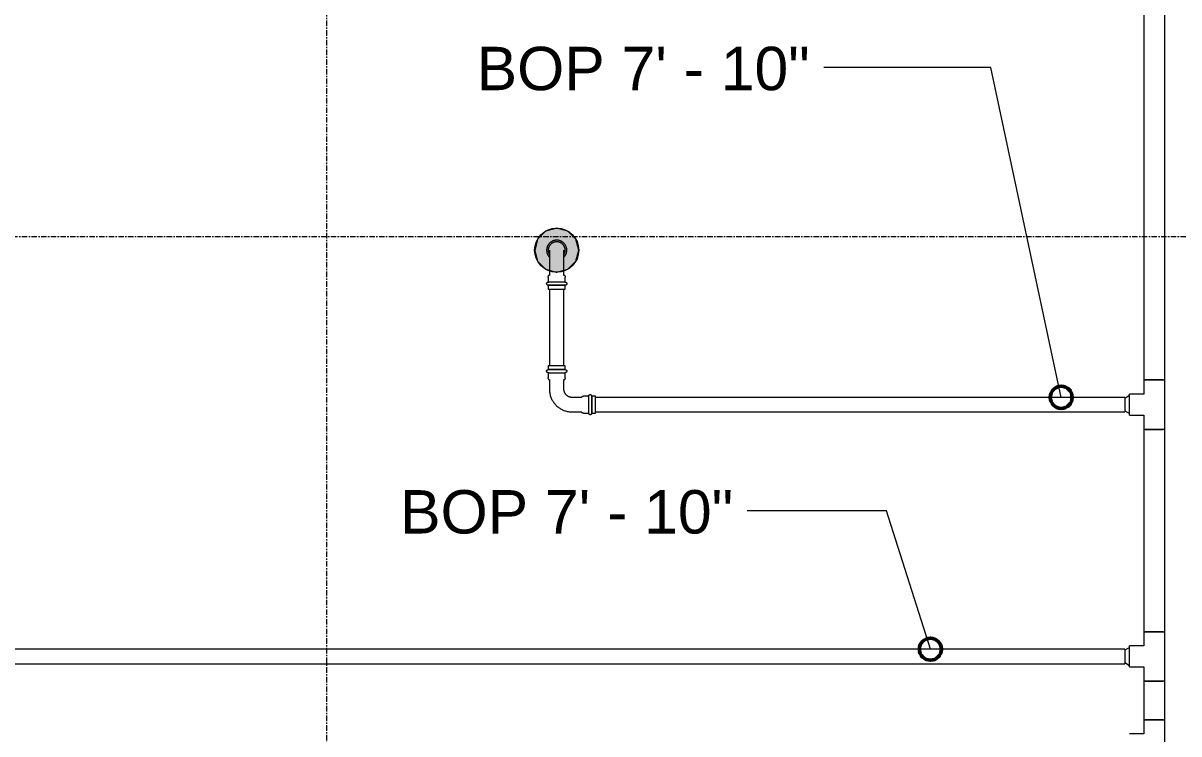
# Model space of a CAD drawing. Header units: inches. Extents: x -3679 to 241, y -496 to 1784.
# Drawn here: x -2697.5 to -2592.8, y 154 to 218.4 of the extents above; entities that cross this region are included whole.
import ezdxf

# ---------------------------------------------------------------- set-up
doc = ezdxf.new("R2010")
doc.units = ezdxf.units.IN
doc.header["$MEASUREMENT"] = 0
doc.linetypes.add('Grid Line', pattern=[0.875, 0.5, -0.125, 0.125, -0.125])
for name, color, linetype, lineweight in [('A-ANNO-NOTE', 250, 'Continuous', 9), ('G-ANNO-DIMS', 251, 'Continuous', 9), ('P-PIPE', 1, 'Continuous', 9), ('S-GRID', 8, 'Continuous', 9)]:
    doc.layers.add(name, color=color, linetype=linetype, lineweight=lineweight)
doc.styles.add('Arial', font='arial.ttf', dxfattribs={"height": 3.934132})

# ---------------------------------------------------------------- blocks, each defined once
blk = doc.blocks.new('Victaulic-VicPress316-Elbow 90-45deg Style P568_P571 - Standard-V2-SECOND LEVEL')
at = {"layer": 'P-PIPE'}
for p, q in [((-3203.7, 731.1), (-3203.7, 730.2)), ((-3202.39, 730.21), (-3202.39, 731.1)), ((-3203.81, 730.05), (-3203.81, 729.6)), ((-3202.28, 729.6), (-3202.28, 730.05)), ((-3203.05, 729.6), (-3203.81, 729.6)), ((-3203.81, 729.31), (-3203.81, 728.97)), ((-3203.05, 729.31), (-3203.81, 729.31)), ((-3202.28, 729.6), (-3203.05, 729.6)), ((-3202.28, 729.31), (-3203.05, 729.31)), ((-3202.28, 728.97), (-3202.28, 729.31)), ((-3203.81, 728.97), (-3203.05, 728.97)), ((-3203.05, 728.97), (-3202.28, 728.97))]:
    blk.add_line(p, q, dxfattribs=at)
at = {"layer": 'P-PIPE', "flags": 128}
for points in [[(-3203.05, 733.4), (-3203.08, 733.4), (-3203.12, 733.4), (-3203.16, 733.4), (-3203.19, 733.39), (-3203.23, 733.38), (-3203.26, 733.38), (-3203.3, 733.37), (-3203.33, 733.36), (-3203.37, 733.34), (-3203.4, 733.33), (-3203.43, 733.32), (-3203.47, 733.3), (-3203.5, 733.28), (-3203.53, 733.26), (-3203.56, 733.24), (-3203.59, 733.22), (-3203.62, 733.2), (-3203.65, 733.18), (-3203.67, 733.15), (-3203.7, 733.13), (-3203.73, 733.1), (-3203.75, 733.07), (-3203.77, 733.04), (-3203.79, 733.01), (-3203.81, 732.98), (-3203.83, 732.95), (-3203.85, 732.92), (-3203.87, 732.89), (-3203.88, 732.85), (-3203.9, 732.82), (-3203.91, 732.79), (-3203.92, 732.75), (-3203.93, 732.72), (-3203.94, 732.68), (-3203.94, 732.65), (-3203.95, 732.61), (-3203.95, 732.57), (-3203.96, 732.54), (-3203.96, 732.5), (-3203.96, 732.46), (-3203.96, 732.43), (-3203.95, 732.39), (-3203.95, 732.35), (-3203.94, 732.32), (-3203.93, 732.28), (-3203.93, 732.25), (-3203.91, 732.21), (-3203.9, 732.18), (-3203.89, 732.14), (-3203.88, 732.11), (-3203.86, 732.08), (-3203.84, 732.05), (-3203.82, 732.01), (-3203.8, 731.98), (-3203.78, 731.95), (-3203.76, 731.92), (-3203.74, 731.9), (-3203.71, 731.87)], [(-3203.05, 733.26), (-3203.08, 733.26), (-3203.11, 733.25), (-3203.14, 733.25), (-3203.17, 733.25), (-3203.2, 733.24), (-3203.23, 733.23), (-3203.26, 733.23), (-3203.29, 733.22), (-3203.32, 733.21), (-3203.34, 733.2), (-3203.37, 733.18), (-3203.4, 733.17), (-3203.43, 733.16), (-3203.45, 733.14), (-3203.48, 733.12), (-3203.5, 733.1), (-3203.53, 733.09), (-3203.55, 733.07), (-3203.57, 733.05), (-3203.6, 733.02), (-3203.62, 733), (-3203.64, 732.98), (-3203.66, 732.95), (-3203.67, 732.93), (-3203.69, 732.9), (-3203.71, 732.88), (-3203.72, 732.85), (-3203.74, 732.82), (-3203.75, 732.8), (-3203.76, 732.77), (-3203.77, 732.74), (-3203.78, 732.71), (-3203.79, 732.68), (-3203.8, 732.65), (-3203.8, 732.62), (-3203.81, 732.59), (-3203.81, 732.56), (-3203.81, 732.53), (-3203.81, 732.5), (-3203.81, 732.47), (-3203.81, 732.44), (-3203.81, 732.41), (-3203.8, 732.38), (-3203.8, 732.35), (-3203.79, 732.32), (-3203.78, 732.29), (-3203.78, 732.26), (-3203.77, 732.23), (-3203.76, 732.2), (-3203.74, 732.17), (-3203.73, 732.14), (-3203.72, 732.12), (-3203.7, 732.1)], [(-3202.39, 731.86), (-3202.37, 731.88), (-3202.34, 731.91), (-3202.32, 731.94), (-3202.3, 731.97), (-3202.28, 732), (-3202.26, 732.03), (-3202.24, 732.06), (-3202.23, 732.09), (-3202.21, 732.13), (-3202.2, 732.16), (-3202.18, 732.19), (-3202.17, 732.23), (-3202.16, 732.26), (-3202.15, 732.3), (-3202.15, 732.33), (-3202.14, 732.37), (-3202.14, 732.41), (-3202.14, 732.44), (-3202.13, 732.48), (-3202.13, 732.52), (-3202.14, 732.55), (-3202.14, 732.59), (-3202.14, 732.63), (-3202.15, 732.66), (-3202.16, 732.7), (-3202.17, 732.73), (-3202.18, 732.77), (-3202.19, 732.8), (-3202.2, 732.84), (-3202.22, 732.87), (-3202.23, 732.9), (-3202.25, 732.93), (-3202.27, 732.97), (-3202.29, 733), (-3202.31, 733.03), (-3202.33, 733.06), (-3202.35, 733.08), (-3202.38, 733.11), (-3202.4, 733.14), (-3202.43, 733.16), (-3202.46, 733.19), (-3202.49, 733.21), (-3202.51, 733.23), (-3202.55, 733.25), (-3202.58, 733.27), (-3202.61, 733.29), (-3202.64, 733.31), (-3202.67, 733.32), (-3202.71, 733.34), (-3202.74, 733.35), (-3202.78, 733.36), (-3202.81, 733.37), (-3202.85, 733.38), (-3202.88, 733.39), (-3202.92, 733.39), (-3202.95, 733.4), (-3202.99, 733.4), (-3203.03, 733.4), (-3203.05, 733.4)], [(-3202.39, 732.1), (-3202.37, 732.13), (-3202.36, 732.16), (-3202.34, 732.18), (-3202.33, 732.21), (-3202.32, 732.24), (-3202.31, 732.27), (-3202.3, 732.3), (-3202.3, 732.33), (-3202.29, 732.36), (-3202.29, 732.39), (-3202.28, 732.42), (-3202.28, 732.45), (-3202.28, 732.48), (-3202.28, 732.51), (-3202.28, 732.54), (-3202.28, 732.57), (-3202.29, 732.6), (-3202.29, 732.63), (-3202.3, 732.66), (-3202.31, 732.69), (-3202.32, 732.72), (-3202.33, 732.75), (-3202.34, 732.78), (-3202.35, 732.81), (-3202.36, 732.84), (-3202.38, 732.86), (-3202.39, 732.89), (-3202.41, 732.92), (-3202.43, 732.94), (-3202.44, 732.97), (-3202.46, 732.99), (-3202.48, 733.01), (-3202.51, 733.03), (-3202.53, 733.06), (-3202.55, 733.08), (-3202.58, 733.09), (-3202.6, 733.11), (-3202.62, 733.13), (-3202.65, 733.15), (-3202.68, 733.16), (-3202.7, 733.18), (-3202.73, 733.19), (-3202.76, 733.2), (-3202.79, 733.21), (-3202.82, 733.22), (-3202.85, 733.23), (-3202.88, 733.24), (-3202.91, 733.24), (-3202.94, 733.25), (-3202.97, 733.25), (-3203, 733.26), (-3203.03, 733.26), (-3203.05, 733.26)], [(-3203.7, 732.49), (-3203.7, 732.49), (-3203.7, 732.49), (-3203.7, 732.48), (-3203.7, 732.47), (-3203.7, 732.46), (-3203.7, 732.45), (-3203.7, 732.44), (-3203.7, 732.42), (-3203.7, 732.4), (-3203.7, 732.38), (-3203.7, 732.36), (-3203.7, 732.33), (-3203.7, 732.31), (-3203.7, 732.28), (-3203.7, 732.25), (-3203.7, 732.21), (-3203.7, 732.18), (-3203.7, 732.14), (-3203.7, 732.11), (-3203.7, 732.07), (-3203.7, 732.03), (-3203.7, 731.98), (-3203.7, 731.94), (-3203.7, 731.9), (-3203.7, 731.85), (-3203.7, 731.8), (-3203.7, 731.75), (-3203.7, 731.7), (-3203.7, 731.65), (-3203.7, 731.6), (-3203.7, 731.55), (-3203.7, 731.5), (-3203.7, 731.44), (-3203.7, 731.39), (-3203.7, 731.33), (-3203.7, 731.28), (-3203.7, 731.22), (-3203.7, 731.17), (-3203.7, 731.11), (-3203.7, 731.1)], [(-3202.39, 731.1), (-3202.39, 731.15), (-3202.39, 731.21), (-3202.39, 731.26), (-3202.39, 731.32), (-3202.39, 731.37), (-3202.39, 731.43), (-3202.39, 731.48), (-3202.39, 731.54), (-3202.39, 731.59), (-3202.39, 731.64), (-3202.39, 731.69), (-3202.39, 731.74), (-3202.39, 731.79), (-3202.39, 731.84), (-3202.39, 731.88), (-3202.39, 731.93), (-3202.39, 731.97), (-3202.39, 732.02), (-3202.39, 732.06), (-3202.39, 732.1), (-3202.39, 732.13), (-3202.39, 732.17), (-3202.39, 732.21), (-3202.39, 732.24), (-3202.39, 732.27), (-3202.39, 732.3), (-3202.39, 732.33), (-3202.39, 732.35), (-3202.39, 732.37), (-3202.39, 732.4), (-3202.39, 732.41), (-3202.39, 732.43), (-3202.39, 732.45), (-3202.39, 732.46), (-3202.39, 732.47), (-3202.39, 732.48), (-3202.39, 732.48), (-3202.39, 732.49), (-3202.39, 732.49), (-3202.39, 732.49)], [(-3203.81, 730.05), (-3203.81, 730.06), (-3203.81, 730.07), (-3203.81, 730.08), (-3203.81, 730.09), (-3203.81, 730.11), (-3203.8, 730.12), (-3203.8, 730.13), (-3203.8, 730.14), (-3203.8, 730.15), (-3203.79, 730.16), (-3203.79, 730.17), (-3203.78, 730.18), (-3203.78, 730.19), (-3203.77, 730.2), (-3203.76, 730.2), (-3203.76, 730.21), (-3203.75, 730.22), (-3203.74, 730.23), (-3203.74, 730.24), (-3203.73, 730.25), (-3203.72, 730.25), (-3203.71, 730.26), (-3203.71, 730.27), (-3203.7, 730.27)], [(-3202.39, 730.27), (-3202.38, 730.26), (-3202.37, 730.26), (-3202.36, 730.25), (-3202.36, 730.24), (-3202.35, 730.23), (-3202.34, 730.22), (-3202.33, 730.22), (-3202.33, 730.21), (-3202.32, 730.2), (-3202.32, 730.19), (-3202.31, 730.18), (-3202.31, 730.17), (-3202.3, 730.16), (-3202.3, 730.15), (-3202.29, 730.14), (-3202.29, 730.13), (-3202.29, 730.12), (-3202.29, 730.11), (-3202.28, 730.1), (-3202.28, 730.09), (-3202.28, 730.07), (-3202.28, 730.06), (-3202.28, 730.05), (-3202.28, 730.05)], [(-3203.81, 729.31), (-3203.82, 729.31), (-3203.82, 729.31), (-3203.83, 729.31), (-3203.84, 729.31), (-3203.84, 729.31), (-3203.85, 729.31), (-3203.85, 729.31), (-3203.86, 729.32), (-3203.86, 729.32), (-3203.87, 729.32), (-3203.87, 729.32), (-3203.88, 729.32), (-3203.88, 729.33), (-3203.89, 729.33), (-3203.89, 729.33), (-3203.9, 729.34), (-3203.9, 729.34), (-3203.91, 729.34), (-3203.91, 729.35), (-3203.92, 729.35), (-3203.92, 729.36), (-3203.92, 729.36), (-3203.93, 729.37), (-3203.93, 729.37), (-3203.93, 729.38), (-3203.94, 729.38), (-3203.94, 729.39), (-3203.94, 729.39), (-3203.95, 729.4), (-3203.95, 729.4), (-3203.95, 729.41), (-3203.95, 729.41), (-3203.95, 729.42), (-3203.95, 729.42), (-3203.96, 729.43), (-3203.96, 729.44), (-3203.96, 729.44), (-3203.96, 729.45), (-3203.96, 729.45), (-3203.96, 729.46), (-3203.96, 729.46), (-3203.96, 729.47), (-3203.96, 729.48), (-3203.96, 729.48), (-3203.95, 729.49), (-3203.95, 729.49), (-3203.95, 729.5), (-3203.95, 729.5), (-3203.95, 729.51), (-3203.94, 729.51), (-3203.94, 729.52), (-3203.94, 729.52), (-3203.94, 729.53), (-3203.93, 729.53), (-3203.93, 729.54), (-3203.93, 729.54), (-3203.92, 729.55), (-3203.92, 729.55), (-3203.92, 729.56), (-3203.91, 729.56), (-3203.91, 729.57), (-3203.9, 729.57), (-3203.9, 729.57), (-3203.89, 729.58), (-3203.89, 729.58), (-3203.88, 729.58), (-3203.88, 729.58), (-3203.87, 729.59), (-3203.87, 729.59), (-3203.86, 729.59), (-3203.86, 729.59), (-3203.85, 729.59), (-3203.84, 729.6), (-3203.84, 729.6), (-3203.83, 729.6), (-3203.83, 729.6), (-3203.82, 729.6), (-3203.82, 729.6), (-3203.81, 729.6)], [(-3203.05, 729.6), (-3203.08, 729.6), (-3203.11, 729.6), (-3203.14, 729.6), (-3203.17, 729.6), (-3203.2, 729.6), (-3203.23, 729.6), (-3203.26, 729.6), (-3203.29, 729.6), (-3203.32, 729.6), (-3203.34, 729.6), (-3203.37, 729.6), (-3203.4, 729.6), (-3203.43, 729.6), (-3203.45, 729.6), (-3203.48, 729.6), (-3203.5, 729.6), (-3203.53, 729.6), (-3203.55, 729.6), (-3203.57, 729.6), (-3203.6, 729.6), (-3203.62, 729.6), (-3203.64, 729.6), (-3203.66, 729.6), (-3203.67, 729.6), (-3203.69, 729.6), (-3203.71, 729.6), (-3203.72, 729.6), (-3203.74, 729.6), (-3203.75, 729.6), (-3203.76, 729.6), (-3203.77, 729.6), (-3203.78, 729.6), (-3203.79, 729.6), (-3203.8, 729.6), (-3203.8, 729.6), (-3203.81, 729.6), (-3203.81, 729.6), (-3203.81, 729.6), (-3203.81, 729.6), (-3203.81, 729.6)], [(-3203.81, 729.6), (-3203.81, 729.6), (-3203.81, 729.6), (-3203.81, 729.6), (-3203.8, 729.6), (-3203.8, 729.6), (-3203.79, 729.6), (-3203.78, 729.6), (-3203.77, 729.6)], [(-3203.77, 729.31), (-3203.78, 729.31), (-3203.79, 729.31), (-3203.8, 729.31), (-3203.8, 729.31), (-3203.81, 729.31), (-3203.81, 729.31), (-3203.81, 729.31), (-3203.81, 729.31), (-3203.81, 729.31)], [(-3203.81, 729.31), (-3203.81, 729.31), (-3203.81, 729.31), (-3203.81, 729.31), (-3203.8, 729.31), (-3203.8, 729.31), (-3203.79, 729.31), (-3203.78, 729.31), (-3203.77, 729.31), (-3203.76, 729.31), (-3203.75, 729.31), (-3203.74, 729.31), (-3203.73, 729.31), (-3203.71, 729.31), (-3203.7, 729.31), (-3203.68, 729.31), (-3203.66, 729.31), (-3203.64, 729.31), (-3203.62, 729.31), (-3203.6, 729.31), (-3203.58, 729.31), (-3203.56, 729.31), (-3203.53, 729.31), (-3203.51, 729.31), (-3203.49, 729.31), (-3203.46, 729.31), (-3203.43, 729.31), (-3203.41, 729.31), (-3203.38, 729.31), (-3203.35, 729.31), (-3203.32, 729.31), (-3203.29, 729.31), (-3203.27, 729.31), (-3203.24, 729.31), (-3203.21, 729.31), (-3203.18, 729.31), (-3203.15, 729.31), (-3203.12, 729.31), (-3203.08, 729.31), (-3203.05, 729.31), (-3203.05, 729.31)], [(-3202.28, 729.6), (-3202.28, 729.6), (-3202.28, 729.6), (-3202.29, 729.6), (-3202.29, 729.6), (-3202.29, 729.6), (-3202.3, 729.6), (-3202.31, 729.6), (-3202.32, 729.6), (-3202.33, 729.6), (-3202.34, 729.6), (-3202.35, 729.6), (-3202.37, 729.6), (-3202.38, 729.6), (-3202.4, 729.6), (-3202.41, 729.6), (-3202.43, 729.6), (-3202.45, 729.6), (-3202.47, 729.6), (-3202.49, 729.6), (-3202.51, 729.6), (-3202.53, 729.6), (-3202.56, 729.6), (-3202.58, 729.6), (-3202.61, 729.6), (-3202.63, 729.6), (-3202.66, 729.6), (-3202.68, 729.6), (-3202.71, 729.6), (-3202.74, 729.6), (-3202.77, 729.6), (-3202.8, 729.6), (-3202.83, 729.6), (-3202.86, 729.6), (-3202.89, 729.6), (-3202.92, 729.6), (-3202.95, 729.6), (-3202.98, 729.6), (-3203.01, 729.6), (-3203.04, 729.6), (-3203.05, 729.6)], [(-3203.05, 729.31), (-3203.02, 729.31), (-3202.98, 729.31), (-3202.95, 729.31), (-3202.92, 729.31), (-3202.89, 729.31), (-3202.86, 729.31), (-3202.83, 729.31), (-3202.8, 729.31), (-3202.78, 729.31), (-3202.75, 729.31), (-3202.72, 729.31), (-3202.69, 729.31), (-3202.67, 729.31), (-3202.64, 729.31), (-3202.61, 729.31), (-3202.59, 729.31), (-3202.56, 729.31), (-3202.54, 729.31), (-3202.52, 729.31), (-3202.5, 729.31), (-3202.48, 729.31), (-3202.46, 729.31), (-3202.44, 729.31), (-3202.42, 729.31), (-3202.4, 729.31), (-3202.39, 729.31), (-3202.37, 729.31), (-3202.36, 729.31), (-3202.34, 729.31), (-3202.33, 729.31), (-3202.32, 729.31), (-3202.31, 729.31), (-3202.3, 729.31), (-3202.3, 729.31), (-3202.29, 729.31), (-3202.29, 729.31), (-3202.28, 729.31), (-3202.28, 729.31), (-3202.28, 729.31), (-3202.28, 729.31)], [(-3202.32, 729.6), (-3202.31, 729.6), (-3202.3, 729.6), (-3202.3, 729.6), (-3202.29, 729.6), (-3202.29, 729.6), (-3202.28, 729.6), (-3202.28, 729.6), (-3202.28, 729.6), (-3202.28, 729.6)], [(-3202.28, 729.31), (-3202.28, 729.31), (-3202.28, 729.31), (-3202.29, 729.31), (-3202.29, 729.31), (-3202.29, 729.31), (-3202.3, 729.31), (-3202.31, 729.31), (-3202.32, 729.31)], [(-3202.28, 729.6), (-3202.27, 729.6), (-3202.27, 729.6), (-3202.26, 729.6), (-3202.26, 729.6), (-3202.25, 729.6), (-3202.24, 729.6), (-3202.24, 729.59), (-3202.23, 729.59), (-3202.23, 729.59), (-3202.22, 729.59), (-3202.22, 729.59), (-3202.21, 729.58), (-3202.21, 729.58), (-3202.2, 729.58), (-3202.2, 729.57), (-3202.19, 729.57), (-3202.19, 729.57), (-3202.18, 729.56), (-3202.18, 729.56), (-3202.18, 729.56), (-3202.17, 729.55), (-3202.17, 729.55), (-3202.16, 729.54), (-3202.16, 729.54), (-3202.16, 729.53), (-3202.15, 729.53), (-3202.15, 729.52), (-3202.15, 729.52), (-3202.15, 729.51), (-3202.14, 729.51), (-3202.14, 729.5), (-3202.14, 729.5), (-3202.14, 729.49), (-3202.14, 729.48), (-3202.14, 729.48), (-3202.14, 729.47), (-3202.13, 729.47), (-3202.13, 729.46), (-3202.13, 729.46), (-3202.13, 729.45), (-3202.13, 729.44), (-3202.13, 729.44), (-3202.14, 729.43), (-3202.14, 729.43), (-3202.14, 729.42), (-3202.14, 729.42), (-3202.14, 729.41), (-3202.14, 729.4), (-3202.14, 729.4), (-3202.15, 729.39), (-3202.15, 729.39), (-3202.15, 729.38), (-3202.16, 729.38), (-3202.16, 729.37), (-3202.16, 729.37), (-3202.17, 729.36), (-3202.17, 729.36), (-3202.17, 729.35), (-3202.18, 729.35), (-3202.18, 729.35), (-3202.19, 729.34), (-3202.19, 729.34), (-3202.19, 729.34), (-3202.2, 729.33), (-3202.2, 729.33), (-3202.21, 729.33), (-3202.21, 729.32), (-3202.22, 729.32), (-3202.23, 729.32), (-3202.23, 729.32), (-3202.24, 729.32), (-3202.24, 729.31), (-3202.25, 729.31), (-3202.25, 729.31), (-3202.26, 729.31), (-3202.26, 729.31), (-3202.27, 729.31), (-3202.28, 729.31), (-3202.28, 729.31)]]:
    blk.add_lwpolyline(points, dxfattribs=at)
blk = doc.blocks.new('Victaulic-VicPress316-Elbow 90-45deg Style P568_P571 - Standard-V20-SECOND LEVEL')
at = {"layer": 'P-PIPE'}
for p, q in [((-0.77, 3.52), (-0.77, 3.18)), ((0.77, 3.52), (-0.77, 3.52)), ((-0.77, 3.18), (0.77, 3.18)), ((0.77, 3.18), (0.77, 3.52)), ((-0.77, 2.89), (-0.77, 2.44)), ((-0.77, 2.89), (0.77, 2.89)), ((-0.66, 2.28), (-0.66, 1.39)), ((0.66, 1.39), (0.66, 2.28)), ((0.77, 2.44), (0.77, 2.89)), ((-3.18, 0.77), (-3.52, 0.77)), ((-3.52, 0.77), (-3.52, -0.77)), ((-3.18, -0.77), (-3.18, 0.77)), ((-2.44, 0.77), (-2.89, 0.77)), ((-2.89, -0.77), (-2.89, 0.77)), ((-1.39, 0.66), (-2.28, 0.66)), ((-3.52, -0.77), (-3.18, -0.77)), ((-2.89, -0.77), (-2.44, -0.77)), ((-2.28, -0.66), (-1.39, -0.66))]:
    blk.add_line(p, q, dxfattribs=at)
at = {"layer": 'P-PIPE', "flags": 128}
for points in [[(-0.77, 2.89), (-0.77, 2.89), (-0.78, 2.89), (-0.78, 2.89), (-0.79, 2.89), (-0.8, 2.89), (-0.8, 2.89), (-0.81, 2.9), (-0.81, 2.9), (-0.82, 2.9), (-0.82, 2.9), (-0.83, 2.9), (-0.83, 2.91), (-0.84, 2.91), (-0.84, 2.91), (-0.85, 2.92), (-0.85, 2.92), (-0.86, 2.92), (-0.86, 2.93), (-0.87, 2.93), (-0.87, 2.93), (-0.87, 2.94), (-0.88, 2.94), (-0.88, 2.95), (-0.89, 2.95), (-0.89, 2.96), (-0.89, 2.96), (-0.89, 2.97), (-0.9, 2.97), (-0.9, 2.98), (-0.9, 2.98), (-0.9, 2.99), (-0.91, 2.99), (-0.91, 3), (-0.91, 3.01), (-0.91, 3.01), (-0.91, 3.02), (-0.91, 3.02), (-0.91, 3.03), (-0.91, 3.03), (-0.91, 3.04), (-0.91, 3.05), (-0.91, 3.05), (-0.91, 3.06), (-0.91, 3.06), (-0.91, 3.07), (-0.91, 3.07), (-0.91, 3.08), (-0.9, 3.09), (-0.9, 3.09), (-0.9, 3.1), (-0.9, 3.1), (-0.89, 3.11), (-0.89, 3.11), (-0.89, 3.12), (-0.88, 3.12), (-0.88, 3.13), (-0.88, 3.13), (-0.87, 3.14), (-0.87, 3.14), (-0.86, 3.14), (-0.86, 3.15), (-0.86, 3.15), (-0.85, 3.15), (-0.85, 3.16), (-0.84, 3.16), (-0.84, 3.16), (-0.83, 3.17), (-0.83, 3.17), (-0.82, 3.17), (-0.82, 3.17), (-0.81, 3.17), (-0.8, 3.18), (-0.8, 3.18), (-0.79, 3.18), (-0.79, 3.18), (-0.78, 3.18), (-0.78, 3.18), (-0.77, 3.18), (-0.77, 3.18)], [(0.77, 3.18), (0.77, 3.18), (0.76, 3.18), (0.76, 3.18), (0.76, 3.18), (0.75, 3.18), (0.74, 3.18), (0.74, 3.18), (0.73, 3.18), (0.72, 3.18), (0.71, 3.18), (0.69, 3.18), (0.68, 3.18), (0.67, 3.18), (0.65, 3.18), (0.63, 3.18), (0.61, 3.18), (0.6, 3.18), (0.58, 3.18), (0.56, 3.18), (0.53, 3.18), (0.51, 3.18), (0.49, 3.18), (0.46, 3.18), (0.44, 3.18), (0.41, 3.18), (0.39, 3.18), (0.36, 3.18), (0.33, 3.18), (0.31, 3.18), (0.28, 3.18), (0.25, 3.18), (0.22, 3.18), (0.19, 3.18), (0.16, 3.18), (0.13, 3.18), (0.1, 3.18), (0.07, 3.18), (0.04, 3.18), (0.01, 3.18), (-0.02, 3.18), (-0.05, 3.18), (-0.08, 3.18), (-0.11, 3.18), (-0.14, 3.18), (-0.17, 3.18), (-0.2, 3.18), (-0.23, 3.18), (-0.26, 3.18), (-0.29, 3.18), (-0.32, 3.18), (-0.35, 3.18), (-0.37, 3.18), (-0.4, 3.18), (-0.43, 3.18), (-0.45, 3.18), (-0.48, 3.18), (-0.5, 3.18), (-0.52, 3.18), (-0.54, 3.18), (-0.57, 3.18), (-0.59, 3.18), (-0.6, 3.18), (-0.62, 3.18), (-0.64, 3.18), (-0.66, 3.18), (-0.67, 3.18), (-0.69, 3.18), (-0.7, 3.18), (-0.71, 3.18), (-0.72, 3.18), (-0.73, 3.18), (-0.74, 3.18), (-0.75, 3.18), (-0.75, 3.18), (-0.76, 3.18), (-0.76, 3.18), (-0.77, 3.18), (-0.77, 3.18), (-0.77, 3.18)], [(-0.77, 3.18), (-0.77, 3.18), (-0.76, 3.18), (-0.76, 3.18), (-0.76, 3.18), (-0.75, 3.18), (-0.74, 3.18), (-0.74, 3.18), (-0.73, 3.18)], [(0.72, 3.18), (0.73, 3.18), (0.74, 3.18), (0.75, 3.18), (0.75, 3.18), (0.76, 3.18), (0.76, 3.18), (0.77, 3.18), (0.77, 3.18), (0.77, 3.18)], [(0.77, 3.18), (0.77, 3.18), (0.78, 3.18), (0.78, 3.18), (0.79, 3.18), (0.8, 3.18), (0.8, 3.18), (0.81, 3.18), (0.81, 3.17), (0.82, 3.17), (0.82, 3.17), (0.83, 3.17), (0.83, 3.17), (0.84, 3.16), (0.84, 3.16), (0.85, 3.16), (0.85, 3.15), (0.86, 3.15), (0.86, 3.15), (0.87, 3.14), (0.87, 3.14), (0.87, 3.13), (0.88, 3.13), (0.88, 3.12), (0.89, 3.12), (0.89, 3.11), (0.89, 3.11), (0.89, 3.1), (0.9, 3.1), (0.9, 3.09), (0.9, 3.09), (0.9, 3.08), (0.91, 3.08), (0.91, 3.07), (0.91, 3.07), (0.91, 3.06), (0.91, 3.05), (0.91, 3.05), (0.91, 3.04), (0.91, 3.04), (0.91, 3.03), (0.91, 3.03), (0.91, 3.02), (0.91, 3.01), (0.91, 3.01), (0.91, 3), (0.91, 3), (0.91, 2.99), (0.9, 2.99), (0.9, 2.98), (0.9, 2.98), (0.9, 2.97), (0.89, 2.97), (0.89, 2.96), (0.89, 2.96), (0.88, 2.95), (0.88, 2.95), (0.88, 2.94), (0.87, 2.94), (0.87, 2.93), (0.86, 2.93), (0.86, 2.92), (0.86, 2.92), (0.85, 2.92), (0.85, 2.91), (0.84, 2.91), (0.84, 2.91), (0.83, 2.91), (0.83, 2.9), (0.82, 2.9), (0.82, 2.9), (0.81, 2.9), (0.8, 2.9), (0.8, 2.89), (0.79, 2.89), (0.79, 2.89), (0.78, 2.89), (0.78, 2.89), (0.77, 2.89), (0.77, 2.89)], [(-0.77, 2.89), (-0.77, 2.89), (-0.76, 2.89), (-0.76, 2.89), (-0.76, 2.89), (-0.75, 2.89), (-0.74, 2.89), (-0.74, 2.89), (-0.73, 2.89), (-0.72, 2.89), (-0.71, 2.89), (-0.69, 2.89), (-0.68, 2.89), (-0.67, 2.89), (-0.65, 2.89), (-0.63, 2.89), (-0.61, 2.89), (-0.6, 2.89), (-0.58, 2.89), (-0.56, 2.89), (-0.53, 2.89), (-0.51, 2.89), (-0.49, 2.89), (-0.46, 2.89), (-0.44, 2.89), (-0.41, 2.89), (-0.39, 2.89), (-0.36, 2.89), (-0.33, 2.89), (-0.31, 2.89), (-0.28, 2.89), (-0.25, 2.89), (-0.22, 2.89), (-0.19, 2.89), (-0.16, 2.89), (-0.13, 2.89), (-0.1, 2.89), (-0.07, 2.89), (-0.04, 2.89), (-0.01, 2.89), (0.02, 2.89), (0.05, 2.89), (0.08, 2.89), (0.11, 2.89), (0.14, 2.89), (0.17, 2.89), (0.2, 2.89), (0.23, 2.89), (0.26, 2.89), (0.29, 2.89), (0.32, 2.89), (0.35, 2.89), (0.37, 2.89), (0.4, 2.89), (0.43, 2.89), (0.45, 2.89), (0.48, 2.89), (0.5, 2.89), (0.52, 2.89), (0.54, 2.89), (0.57, 2.89), (0.59, 2.89), (0.6, 2.89), (0.62, 2.89), (0.64, 2.89), (0.66, 2.89), (0.67, 2.89), (0.69, 2.89), (0.7, 2.89), (0.71, 2.89), (0.72, 2.89), (0.73, 2.89), (0.74, 2.89), (0.75, 2.89), (0.75, 2.89), (0.76, 2.89), (0.76, 2.89), (0.77, 2.89), (0.77, 2.89), (0.77, 2.89)], [(-0.72, 2.89), (-0.73, 2.89), (-0.74, 2.89), (-0.75, 2.89), (-0.75, 2.89), (-0.76, 2.89), (-0.76, 2.89), (-0.77, 2.89), (-0.77, 2.89), (-0.77, 2.89)], [(-0.66, 2.22), (-0.67, 2.23), (-0.67, 2.23), (-0.68, 2.24), (-0.69, 2.25), (-0.7, 2.26), (-0.7, 2.27), (-0.71, 2.27), (-0.72, 2.28), (-0.72, 2.29), (-0.73, 2.3), (-0.73, 2.31), (-0.74, 2.32), (-0.74, 2.33), (-0.75, 2.34), (-0.75, 2.35), (-0.76, 2.36), (-0.76, 2.37), (-0.76, 2.38), (-0.76, 2.39), (-0.76, 2.4), (-0.77, 2.42), (-0.77, 2.43), (-0.77, 2.44), (-0.77, 2.44)], [(0.77, 2.44), (0.77, 2.43), (0.77, 2.42), (0.76, 2.41), (0.76, 2.4), (0.76, 2.38), (0.76, 2.37), (0.76, 2.36), (0.75, 2.35), (0.75, 2.34), (0.74, 2.33), (0.74, 2.32), (0.74, 2.31), (0.73, 2.3), (0.72, 2.29), (0.72, 2.29), (0.71, 2.28), (0.71, 2.27), (0.7, 2.26), (0.69, 2.25), (0.68, 2.24), (0.68, 2.24), (0.67, 2.23), (0.66, 2.22), (0.66, 2.22)], [(0.77, 2.89), (0.77, 2.89), (0.76, 2.89), (0.76, 2.89), (0.76, 2.89), (0.75, 2.89), (0.74, 2.89), (0.74, 2.89), (0.73, 2.89)], [(-0.66, 1.39), (-0.66, 1.36), (-0.66, 1.33), (-0.66, 1.3), (-0.67, 1.28), (-0.67, 1.25), (-0.68, 1.22), (-0.69, 1.19), (-0.69, 1.16), (-0.7, 1.13), (-0.72, 1.11), (-0.73, 1.08), (-0.74, 1.05), (-0.75, 1.03), (-0.77, 1), (-0.79, 0.98), (-0.8, 0.95), (-0.82, 0.93), (-0.84, 0.91), (-0.86, 0.89), (-0.88, 0.87), (-0.9, 0.85), (-0.92, 0.83), (-0.95, 0.81), (-0.97, 0.79), (-1, 0.77), (-1.02, 0.76), (-1.05, 0.74), (-1.07, 0.73), (-1.1, 0.72), (-1.13, 0.71), (-1.15, 0.7), (-1.18, 0.69), (-1.21, 0.68), (-1.24, 0.67), (-1.27, 0.67), (-1.3, 0.66), (-1.33, 0.66), (-1.36, 0.66), (-1.39, 0.66), (-1.39, 0.66)], [(-1.39, -0.66), (-1.31, -0.66), (-1.23, -0.65), (-1.15, -0.64), (-1.07, -0.63), (-0.99, -0.62), (-0.91, -0.6), (-0.83, -0.58), (-0.75, -0.55), (-0.67, -0.53), (-0.59, -0.5), (-0.52, -0.46), (-0.45, -0.43), (-0.37, -0.39), (-0.3, -0.34), (-0.24, -0.3), (-0.17, -0.25), (-0.1, -0.2), (-0.04, -0.15), (0.02, -0.09), (0.08, -0.04), (0.13, 0.02), (0.19, 0.09), (0.24, 0.15), (0.29, 0.22), (0.33, 0.29), (0.38, 0.35), (0.42, 0.43), (0.45, 0.5), (0.49, 0.57), (0.52, 0.65), (0.55, 0.73), (0.57, 0.81), (0.59, 0.88), (0.61, 0.96), (0.63, 1.04), (0.64, 1.13), (0.65, 1.21), (0.65, 1.29), (0.66, 1.37), (0.66, 1.39)], [(-3.18, 0.77), (-3.18, 0.77), (-3.18, 0.78), (-3.18, 0.78), (-3.18, 0.79), (-3.18, 0.8), (-3.18, 0.8), (-3.18, 0.81), (-3.17, 0.81), (-3.17, 0.82), (-3.17, 0.82), (-3.17, 0.83), (-3.17, 0.83), (-3.16, 0.84), (-3.16, 0.84), (-3.16, 0.85), (-3.15, 0.85), (-3.15, 0.86), (-3.15, 0.86), (-3.14, 0.87), (-3.14, 0.87), (-3.13, 0.87), (-3.13, 0.88), (-3.12, 0.88), (-3.12, 0.89), (-3.11, 0.89), (-3.11, 0.89), (-3.1, 0.89), (-3.1, 0.9), (-3.09, 0.9), (-3.09, 0.9), (-3.08, 0.9), (-3.08, 0.91), (-3.07, 0.91), (-3.07, 0.91), (-3.06, 0.91), (-3.05, 0.91), (-3.05, 0.91), (-3.04, 0.91), (-3.04, 0.91), (-3.03, 0.91), (-3.03, 0.91), (-3.02, 0.91), (-3.01, 0.91), (-3.01, 0.91), (-3, 0.91), (-3, 0.91), (-2.99, 0.91), (-2.99, 0.9), (-2.98, 0.9), (-2.98, 0.9), (-2.97, 0.9), (-2.97, 0.89), (-2.96, 0.89), (-2.96, 0.89), (-2.95, 0.88), (-2.95, 0.88), (-2.94, 0.88), (-2.94, 0.87), (-2.93, 0.87), (-2.93, 0.86), (-2.92, 0.86), (-2.92, 0.86), (-2.92, 0.85), (-2.91, 0.85), (-2.91, 0.84), (-2.91, 0.84), (-2.91, 0.83), (-2.9, 0.83), (-2.9, 0.82), (-2.9, 0.82), (-2.9, 0.81), (-2.9, 0.8), (-2.89, 0.8), (-2.89, 0.79), (-2.89, 0.79), (-2.89, 0.78), (-2.89, 0.78), (-2.89, 0.77), (-2.89, 0.77)], [(-3.18, 0.77), (-3.18, 0.77), (-3.18, 0.76), (-3.18, 0.76), (-3.18, 0.76), (-3.18, 0.75), (-3.18, 0.74), (-3.18, 0.74), (-3.18, 0.73), (-3.18, 0.72), (-3.18, 0.71), (-3.18, 0.69), (-3.18, 0.68), (-3.18, 0.67), (-3.18, 0.65), (-3.18, 0.63), (-3.18, 0.61), (-3.18, 0.6), (-3.18, 0.58), (-3.18, 0.56), (-3.18, 0.53), (-3.18, 0.51), (-3.18, 0.49), (-3.18, 0.46), (-3.18, 0.44), (-3.18, 0.41), (-3.18, 0.39), (-3.18, 0.36), (-3.18, 0.33), (-3.18, 0.31), (-3.18, 0.28), (-3.18, 0.25), (-3.18, 0.22), (-3.18, 0.19), (-3.18, 0.16), (-3.18, 0.13), (-3.18, 0.1), (-3.18, 0.07), (-3.18, 0.04), (-3.18, 0.01), (-3.18, -0.02), (-3.18, -0.05), (-3.18, -0.08), (-3.18, -0.11), (-3.18, -0.14), (-3.18, -0.17), (-3.18, -0.2), (-3.18, -0.23), (-3.18, -0.26), (-3.18, -0.29), (-3.18, -0.32), (-3.18, -0.35), (-3.18, -0.37), (-3.18, -0.4), (-3.18, -0.43), (-3.18, -0.45), (-3.18, -0.48), (-3.18, -0.5), (-3.18, -0.52), (-3.18, -0.54), (-3.18, -0.57), (-3.18, -0.59), (-3.18, -0.6), (-3.18, -0.62), (-3.18, -0.64), (-3.18, -0.66), (-3.18, -0.67), (-3.18, -0.69), (-3.18, -0.7), (-3.18, -0.71), (-3.18, -0.72), (-3.18, -0.73), (-3.18, -0.74), (-3.18, -0.75), (-3.18, -0.75), (-3.18, -0.76), (-3.18, -0.76), (-3.18, -0.77), (-3.18, -0.77), (-3.18, -0.77)], [(-3.18, 0.72), (-3.18, 0.73), (-3.18, 0.74), (-3.18, 0.75), (-3.18, 0.75), (-3.18, 0.76), (-3.18, 0.76), (-3.18, 0.77), (-3.18, 0.77), (-3.18, 0.77)], [(-2.89, -0.77), (-2.89, -0.77), (-2.89, -0.76), (-2.89, -0.76), (-2.89, -0.76), (-2.89, -0.75), (-2.89, -0.74), (-2.89, -0.74), (-2.89, -0.73), (-2.89, -0.72), (-2.89, -0.71), (-2.89, -0.69), (-2.89, -0.68), (-2.89, -0.67), (-2.89, -0.65), (-2.89, -0.63), (-2.89, -0.61), (-2.89, -0.6), (-2.89, -0.58), (-2.89, -0.56), (-2.89, -0.53), (-2.89, -0.51), (-2.89, -0.49), (-2.89, -0.46), (-2.89, -0.44), (-2.89, -0.41), (-2.89, -0.39), (-2.89, -0.36), (-2.89, -0.33), (-2.89, -0.31), (-2.89, -0.28), (-2.89, -0.25), (-2.89, -0.22), (-2.89, -0.19), (-2.89, -0.16), (-2.89, -0.13), (-2.89, -0.1), (-2.89, -0.07), (-2.89, -0.04), (-2.89, -0.01), (-2.89, 0.02), (-2.89, 0.05), (-2.89, 0.08), (-2.89, 0.11), (-2.89, 0.14), (-2.89, 0.17), (-2.89, 0.2), (-2.89, 0.23), (-2.89, 0.26), (-2.89, 0.29), (-2.89, 0.32), (-2.89, 0.35), (-2.89, 0.37), (-2.89, 0.4), (-2.89, 0.43), (-2.89, 0.45), (-2.89, 0.48), (-2.89, 0.5), (-2.89, 0.52), (-2.89, 0.54), (-2.89, 0.57), (-2.89, 0.59), (-2.89, 0.6), (-2.89, 0.62), (-2.89, 0.64), (-2.89, 0.66), (-2.89, 0.67), (-2.89, 0.69), (-2.89, 0.7), (-2.89, 0.71), (-2.89, 0.72), (-2.89, 0.73), (-2.89, 0.74), (-2.89, 0.75), (-2.89, 0.75), (-2.89, 0.76), (-2.89, 0.76), (-2.89, 0.77), (-2.89, 0.77), (-2.89, 0.77)], [(-2.89, 0.77), (-2.89, 0.77), (-2.89, 0.76), (-2.89, 0.76), (-2.89, 0.76), (-2.89, 0.75), (-2.89, 0.74), (-2.89, 0.74), (-2.89, 0.73)], [(-2.44, 0.77), (-2.43, 0.77), (-2.42, 0.77), (-2.41, 0.76), (-2.4, 0.76), (-2.38, 0.76), (-2.37, 0.76), (-2.36, 0.76), (-2.35, 0.75), (-2.34, 0.75), (-2.33, 0.74), (-2.32, 0.74), (-2.31, 0.74), (-2.3, 0.73), (-2.29, 0.72), (-2.29, 0.72), (-2.28, 0.71), (-2.27, 0.71), (-2.26, 0.7), (-2.25, 0.69), (-2.24, 0.68), (-2.24, 0.68), (-2.23, 0.67), (-2.22, 0.66), (-2.22, 0.66)], [(-3.18, -0.77), (-3.18, -0.77), (-3.18, -0.76), (-3.18, -0.76), (-3.18, -0.76), (-3.18, -0.75), (-3.18, -0.74), (-3.18, -0.74), (-3.18, -0.73)], [(-2.89, -0.77), (-2.89, -0.77), (-2.89, -0.78), (-2.89, -0.78), (-2.89, -0.79), (-2.89, -0.8), (-2.89, -0.8), (-2.9, -0.81), (-2.9, -0.81), (-2.9, -0.82), (-2.9, -0.82), (-2.9, -0.83), (-2.91, -0.83), (-2.91, -0.84), (-2.91, -0.84), (-2.92, -0.85), (-2.92, -0.85), (-2.92, -0.86), (-2.93, -0.86), (-2.93, -0.87), (-2.93, -0.87), (-2.94, -0.87), (-2.94, -0.88), (-2.95, -0.88), (-2.95, -0.89), (-2.96, -0.89), (-2.96, -0.89), (-2.97, -0.89), (-2.97, -0.9), (-2.98, -0.9), (-2.98, -0.9), (-2.99, -0.9), (-2.99, -0.91), (-3, -0.91), (-3.01, -0.91), (-3.01, -0.91), (-3.02, -0.91), (-3.02, -0.91), (-3.03, -0.91), (-3.03, -0.91), (-3.04, -0.91), (-3.05, -0.91), (-3.05, -0.91), (-3.06, -0.91), (-3.06, -0.91), (-3.07, -0.91), (-3.07, -0.91), (-3.08, -0.91), (-3.09, -0.9), (-3.09, -0.9), (-3.1, -0.9), (-3.1, -0.9), (-3.11, -0.89), (-3.11, -0.89), (-3.12, -0.89), (-3.12, -0.88), (-3.13, -0.88), (-3.13, -0.88), (-3.14, -0.87), (-3.14, -0.87), (-3.14, -0.86), (-3.15, -0.86), (-3.15, -0.86), (-3.15, -0.85), (-3.16, -0.85), (-3.16, -0.84), (-3.16, -0.84), (-3.17, -0.83), (-3.17, -0.83), (-3.17, -0.82), (-3.17, -0.82), (-3.17, -0.81), (-3.18, -0.8), (-3.18, -0.8), (-3.18, -0.79), (-3.18, -0.79), (-3.18, -0.78), (-3.18, -0.78), (-3.18, -0.77), (-3.18, -0.77)], [(-2.89, -0.72), (-2.89, -0.73), (-2.89, -0.74), (-2.89, -0.75), (-2.89, -0.75), (-2.89, -0.76), (-2.89, -0.76), (-2.89, -0.77), (-2.89, -0.77), (-2.89, -0.77)], [(-2.22, -0.66), (-2.23, -0.67), (-2.23, -0.67), (-2.24, -0.68), (-2.25, -0.69), (-2.26, -0.7), (-2.27, -0.7), (-2.27, -0.71), (-2.28, -0.72), (-2.29, -0.72), (-2.3, -0.73), (-2.31, -0.73), (-2.32, -0.74), (-2.33, -0.74), (-2.34, -0.75), (-2.35, -0.75), (-2.36, -0.76), (-2.37, -0.76), (-2.38, -0.76), (-2.39, -0.76), (-2.4, -0.76), (-2.42, -0.77), (-2.43, -0.77), (-2.44, -0.77), (-2.44, -0.77)]]:
    blk.add_lwpolyline(points, dxfattribs=at)

msp = doc.modelspace()

# ---------------------------------------------------------------- hatches: boundary and pattern name
at = {"layer": 'A-ANNO-NOTE'}
h = msp.add_hatch(color=256, dxfattribs=at)
edge = h.paths.add_edge_path(flags=0)
edge.add_arc((-2649.15, 197.8), 2, 0, 360)
msp.add_hatch(color=256, dxfattribs=at).paths.add_polyline_path([(-2649.15, 195.8), (-2648.15, 196.07), (-2647.42, 196.8), (-2647.15, 197.8), (-2647.42, 198.8), (-2648.15, 199.54), (-2649.15, 199.8), (-2650.15, 199.54), (-2650.88, 198.8), (-2651.14, 197.78), (-2650.88, 196.8), (-2650.15, 196.07), (-2649.2, 195.82)], flags=0)

# ---------------------------------------------------------------- linework, layer by layer
for p, q in [((-2650.15, 199.54), (-2650.88, 198.8)), ((-2649.15, 199.8), (-2650.15, 199.54)), ((-2648.15, 199.54), (-2649.15, 199.8)), ((-2647.42, 198.8), (-2648.15, 199.54)), ((-2650.88, 198.8), (-2651.14, 197.78)), ((-2647.15, 197.8), (-2647.42, 198.8)), ((-2651.14, 197.78), (-2650.88, 196.8)), ((-2647.42, 196.8), (-2647.15, 197.8)), ((-2650.88, 196.8), (-2650.15, 196.07)), ((-2650.15, 196.07), (-2649.2, 195.82)), ((-2649.15, 195.8), (-2648.15, 196.07)), ((-2648.15, 196.07), (-2647.42, 196.8)), ((-2649.2, 195.82), (-2649.15, 195.8))]:
    msp.add_line(p, q, dxfattribs=at)
msp.add_circle((-2649.15, 197.8), 2, dxfattribs=at)
at = {"layer": 'G-ANNO-DIMS'}
for p, q in [((-2609.8, 214.37), (-2624.94, 214.37)), ((-2603.43, 184.46), (-2609.8, 214.37)), ((-2619.26, 174.18), (-2631.88, 174.18)), ((-2615.28, 161.63), (-2619.26, 174.18))]:
    msp.add_line(p, q, dxfattribs=at)
at = {"layer": 'G-ANNO-DIMS', "lineweight": 50}
for centre in [(-2603.43, 184.46), (-2615.28, 161.63)]:
    msp.add_circle(centre, 1, dxfattribs=at)
at = {"layer": 'P-PIPE'}
for p, q in [((-2595.95, 268.35), (-2595.95, 186.05)), ((-2594.05, 186.05), (-2594.05, 268.35)), ((-2649.81, 194.28), (-2649.81, 187.32)), ((-2648.49, 187.32), (-2648.49, 194.28)), ((-2595.95, 186.05), (-2595.95, 184.76)), ((-2595.95, 186.05), (-2594.05, 186.05)), ((-2595.67, 186.05), (-2595.82, 186.05)), ((-2595.48, 186.05), (-2595.67, 186.05)), ((-2595.25, 186.05), (-2595.48, 186.05)), ((-2594.75, 186.05), (-2595.25, 186.05)), ((-2594.53, 186.05), (-2594.75, 186.05)), ((-2594.33, 186.05), (-2594.52, 186.05)), ((-2594.18, 186.05), (-2594.33, 186.05)), ((-2594.05, 181.56), (-2594.05, 186.05)), ((-2597.65, 184.46), (-2645.63, 184.46)), ((-2597.24, 184.62), (-2597.65, 184.37)), ((-2597.65, 184.46), (-2597.65, 183.15)), ((-2595.95, 184.76), (-2597.24, 184.76)), ((-2597.24, 182.85), (-2597.24, 184.76)), ((-2645.63, 183.15), (-2597.65, 183.15)), ((-2597.65, 183.24), (-2597.24, 182.99)), ((-2597.24, 182.85), (-2595.95, 182.85)), ((-2595.95, 182.85), (-2595.95, 181.56)), ((-2595.95, 181.56), (-2595.95, 163.21)), ((-2594.05, 181.56), (-2595.95, 181.56)), ((-2595.82, 181.56), (-2595.67, 181.56)), ((-2595.67, 181.56), (-2595.48, 181.56)), ((-2595.48, 181.56), (-2595.25, 181.56)), ((-2595.25, 181.56), (-2594.75, 181.56)), ((-2594.75, 181.56), (-2594.53, 181.56)), ((-2594.52, 181.56), (-2594.33, 181.56)), ((-2594.33, 181.56), (-2594.18, 181.56)), ((-2594.05, 163.21), (-2594.05, 181.56)), ((-2595.95, 163.21), (-2595.95, 161.92)), ((-2595.95, 163.21), (-2594.05, 163.21)), ((-2595.67, 163.21), (-2595.82, 163.21)), ((-2595.48, 163.21), (-2595.67, 163.21)), ((-2595.25, 163.21), (-2595.48, 163.21)), ((-2594.75, 163.21), (-2595.25, 163.21)), ((-2594.53, 163.21), (-2594.75, 163.21)), ((-2594.33, 163.21), (-2594.52, 163.21)), ((-2594.18, 163.21), (-2594.33, 163.21)), ((-2594.05, 158.72), (-2594.05, 163.21)), ((-2597.65, 161.63), (-2722.72, 161.63)), ((-2597.24, 161.78), (-2597.65, 161.53)), ((-2597.65, 161.63), (-2597.65, 160.31)), ((-2595.95, 161.92), (-2597.24, 161.92)), ((-2597.24, 160.02), (-2597.24, 161.92)), ((-2722.72, 160.31), (-2597.65, 160.31)), ((-2597.65, 160.41), (-2597.24, 160.16)), ((-2597.24, 160.02), (-2595.95, 160.02)), ((-2595.95, 160.02), (-2595.95, 158.72)), ((-2594.05, 158.72), (-2595.95, 158.72)), ((-2595.95, 158.72), (-2595.95, 155.24)), ((-2595.82, 158.72), (-2595.67, 158.72)), ((-2595.67, 158.72), (-2595.48, 158.72)), ((-2595.48, 158.72), (-2595.25, 158.72)), ((-2595.25, 158.72), (-2594.75, 158.72)), ((-2594.75, 158.72), (-2594.53, 158.72)), ((-2594.52, 158.72), (-2594.33, 158.72)), ((-2594.33, 158.72), (-2594.18, 158.72)), ((-2594.05, 155.24), (-2594.05, 158.72)), ((-2595.95, 155.24), (-2595.95, 153.95)), ((-2595.95, 155.24), (-2594.05, 155.24)), ((-2595.67, 155.24), (-2595.82, 155.24)), ((-2595.48, 155.24), (-2595.67, 155.24)), ((-2595.25, 155.24), (-2595.48, 155.24)), ((-2594.75, 155.24), (-2595.25, 155.24)), ((-2594.53, 155.24), (-2594.75, 155.24)), ((-2594.33, 155.24), (-2594.52, 155.24)), ((-2594.18, 155.24), (-2594.33, 155.24)), ((-2594.05, 150.76), (-2594.05, 155.24)), ((-2595.95, 153.95), (-2597.24, 153.95))]:
    msp.add_line(p, q, dxfattribs=at)
at = {"layer": 'S-GRID', "linetype": 'Grid Line'}
for p, q in [((-2670, 1771.74), (-2670, -484.26)), ((228, 199), (-3666.39, 199))]:
    msp.add_line(p, q, dxfattribs=at)

# ---------------------------------------------------------------- block references
at = {"layer": 'P-PIPE'}
msp.add_blockref('Victaulic-VicPress316-Elbow 90-45deg Style P568_P571 - Standard-V2-SECOND LEVEL', (553.9, -534.69), dxfattribs=at)
at = {"layer": 'P-PIPE', "rotation": 270}
msp.add_blockref('Victaulic-VicPress316-Elbow 90-45deg Style P568_P571 - Standard-V20-SECOND LEVEL', (-2649.15, 183.8), dxfattribs=at)

# ---------------------------------------------------------------- texts
at = {"layer": 'G-ANNO-DIMS', "char_height": 3.9341, "width": 35.952, "attachment_point": 1, "line_spacing_factor": 0.938532, "style": 'Arial'}
for insert in [(-2656.4, 216.24), (-2663.34, 176.05)]:
    msp.add_mtext('BOP 7\' - 10"', dxfattribs=dict(at, insert=insert))

doc.saveas('drawing.dxf')
